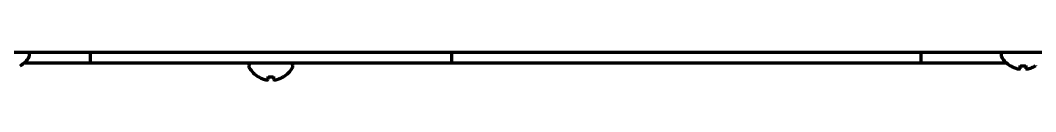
# Model space of a CAD drawing. Header units: inches. Extents: x -2898 to 7248, y 606 to 5598.
# Drawn here: x 4961.9 to 5146.9, y 2355.8 to 2360.8 of the extents above; entities that cross this region are included whole.
import ezdxf

# ---------------------------------------------------------------- set-up
doc = ezdxf.new("R2010")
doc.units = ezdxf.units.IN

msp = doc.modelspace()

# ---------------------------------------------------------------- linework, layer by layer
at = {"linetype": 'Continuous', "lineweight": 70}
for p, q in [((4756.54, 2360.84), (5335.74, 2360.84)), ((4974.58, 2360.84), (4974.58, 2358.84)), ((5040.42, 2360.84), (5040.42, 2358.84)), ((5125.92, 2360.84), (5125.92, 2358.84)), ((4966.58, 2358.84), (4962.5, 2358.84)), ((4963.54, 2360.24), (4963.54, 2360.44)), ((4974.58, 2358.84), (4966.58, 2358.84)), ((4977.58, 2358.84), (4974.58, 2358.84)), ((5037.42, 2358.84), (4977.58, 2358.84)), ((5040.42, 2358.84), (5037.42, 2358.84)), ((5048.42, 2358.84), (5040.42, 2358.84)), ((5117.92, 2358.84), (5048.42, 2358.84)), ((5125.92, 2358.84), (5117.92, 2358.84)), ((5128.92, 2358.84), (5125.92, 2358.84)), ((5141.59, 2358.84), (5128.92, 2358.84)), ((5140.54, 2360.44), (5140.54, 2360.24)), ((5003.5, 2358.44), (5003.5, 2358.24)), ((5011.5, 2358.24), (5011.5, 2358.44)), ((5142.24, 2358.37), (5142.24, 2358.4)), ((5146.84, 2358.4), (5146.84, 2358.37)), ((5005.2, 2356.37), (5005.2, 2356.4)), ((5009.8, 2356.4), (5009.8, 2356.37))]:
    msp.add_line(p, q, dxfattribs=at)
for centre, radius, start, end in [((4963.14, 2360.44), 0.4, 0, 90), ((5140.94, 2360.44), 0.4, 90, 180), ((4959.34, 2362.46), 4.8, 301.5837, 329.6988), ((4963.14, 2360.24), 0.4, 329.6988, 0), ((5003.9, 2358.44), 0.4, 90, 180), ((5011.1, 2358.44), 0.4, 0, 90), ((5140.94, 2360.24), 0.4, 180, 210.3012), ((5144.74, 2362.46), 4.8, 210.3012, 238.4186), ((5003.9, 2358.24), 0.4, 180, 210.3012), ((5007.7, 2360.46), 4.8, 210.3012, 238.4186), ((5007.3, 2360.46), 4.8, 301.5837, 329.6988), ((5011.1, 2358.24), 0.4, 329.6988, 0), ((5144.54, 2362.15), 3.78, 262.3959, 269.9965), ((5144.54, 2362.15), 3.78, 270.0035, 277.6041), ((5007.5, 2360.15), 3.78, 262.3959, 269.9965), ((5007.5, 2360.15), 3.78, 270.0035, 277.6041)]:
    msp.add_arc(centre, radius, start, end, dxfattribs=at)
for points in [[(5142.24, 2358.4), (5142.45, 2358.27), (5142.66, 2358.17), (5142.98, 2358.03), (5143.09, 2357.99), (5143.32, 2357.91), (5143.43, 2357.88), (5143.54, 2357.85)], [(5145.04, 2358.4), (5145.04, 2358.27), (5145.04, 2358.17), (5145.04, 2358.03), (5145.04, 2357.99), (5145.04, 2357.91), (5145.04, 2357.88), (5145.04, 2357.85)], [(5005.2, 2356.4), (5005.41, 2356.27), (5005.62, 2356.17), (5005.94, 2356.03), (5006.05, 2355.99), (5006.28, 2355.91), (5006.39, 2355.88), (5006.5, 2355.85)], [(5008, 2356.4), (5008, 2356.27), (5008, 2356.17), (5008, 2356.03), (5008, 2355.99), (5008, 2355.91), (5008, 2355.88), (5008, 2355.85)]]:
    msp.add_open_spline(points, degree=3, knots=[0, 0, 0, 0, 0.5, 0.5, 0.75, 0.75, 1, 1, 1, 1], dxfattribs=at)
for points in [[(5143.54, 2357.85), (5143.57, 2357.84), (5143.62, 2357.84), (5143.69, 2357.83), (5143.77, 2357.83), (5143.84, 2357.83), (5143.91, 2357.83), (5143.97, 2357.84), (5144.02, 2357.84), (5144.04, 2357.85)], [(5144.04, 2357.85), (5144.04, 2357.86), (5144.04, 2357.89), (5144.04, 2357.94), (5144.04, 2358), (5144.04, 2358.06), (5144.04, 2358.13), (5144.04, 2358.2), (5144.04, 2358.29), (5144.04, 2358.36), (5144.04, 2358.4)], [(5145.04, 2357.85), (5145.07, 2357.84), (5145.12, 2357.84), (5145.19, 2357.83), (5145.26, 2357.83), (5145.33, 2357.83), (5145.4, 2357.83), (5145.47, 2357.84), (5145.52, 2357.84), (5145.54, 2357.85)], [(5145.54, 2357.85), (5145.6, 2357.86), (5145.71, 2357.89), (5145.87, 2357.94), (5146.03, 2358), (5146.18, 2358.06), (5146.33, 2358.13), (5146.49, 2358.2), (5146.66, 2358.29), (5146.78, 2358.36), (5146.84, 2358.4)], [(5006.5, 2355.85), (5006.53, 2355.84), (5006.58, 2355.84), (5006.65, 2355.83), (5006.73, 2355.83), (5006.8, 2355.83), (5006.87, 2355.83), (5006.93, 2355.84), (5006.98, 2355.84), (5007, 2355.85)], [(5007, 2355.85), (5007, 2355.86), (5007, 2355.89), (5007, 2355.94), (5007, 2356), (5007, 2356.06), (5007, 2356.13), (5007, 2356.2), (5007, 2356.29), (5007, 2356.36), (5007, 2356.4)], [(5008, 2355.85), (5008.03, 2355.84), (5008.08, 2355.84), (5008.15, 2355.83), (5008.22, 2355.83), (5008.29, 2355.83), (5008.36, 2355.83), (5008.43, 2355.84), (5008.48, 2355.84), (5008.5, 2355.85)], [(5008.5, 2355.85), (5008.56, 2355.86), (5008.67, 2355.89), (5008.83, 2355.94), (5008.99, 2356), (5009.14, 2356.06), (5009.29, 2356.13), (5009.45, 2356.2), (5009.62, 2356.29), (5009.74, 2356.36), (5009.8, 2356.4)]]:
    msp.add_open_spline(points, degree=3, dxfattribs=at)

doc.saveas('drawing.dxf')
